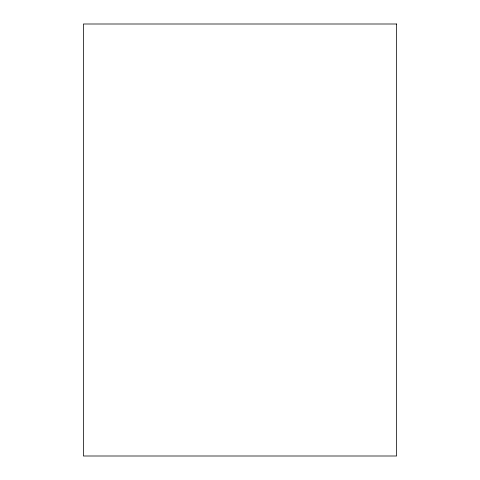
<?xml version="1.0" encoding="UTF-8"?>
<svg xmlns="http://www.w3.org/2000/svg" width="480" height="480" viewBox="0 0 480 480"><rect width="100%" height="100%" fill="white"/><g stroke="black" fill="none" stroke-linecap="round" stroke-linejoin="round"><path stroke-width="0.72" d="M396.6 24L83.4 24L83.4 456L396.6 456L396.6 24"/></g></svg>
